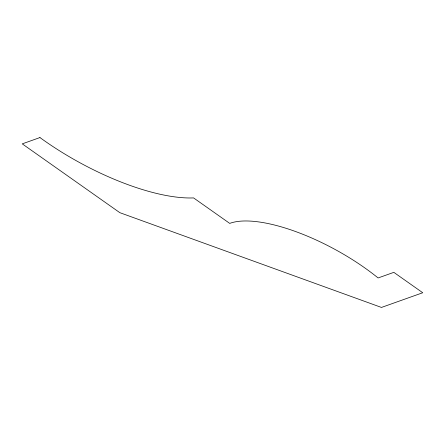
<?xml version="1.0" encoding="UTF-8"?>
<svg xmlns="http://www.w3.org/2000/svg" width="445" height="445" viewBox="0 0 445 445"><rect width="100%" height="100%" fill="white"/><g stroke="black" fill="none" stroke-linecap="round" stroke-linejoin="round"><path stroke-width="0.67" d="M39.944 137.561L22.25 143.863L119.833 212.671L381.46 307.439L422.75 292.738L393.836 272.351L378.111 277.953A111.061 39.438 28.8 0 0 229.726 223.396L193.586 197.914A136.698 48.544 28.8 0 1 39.944 137.561"/></g></svg>
